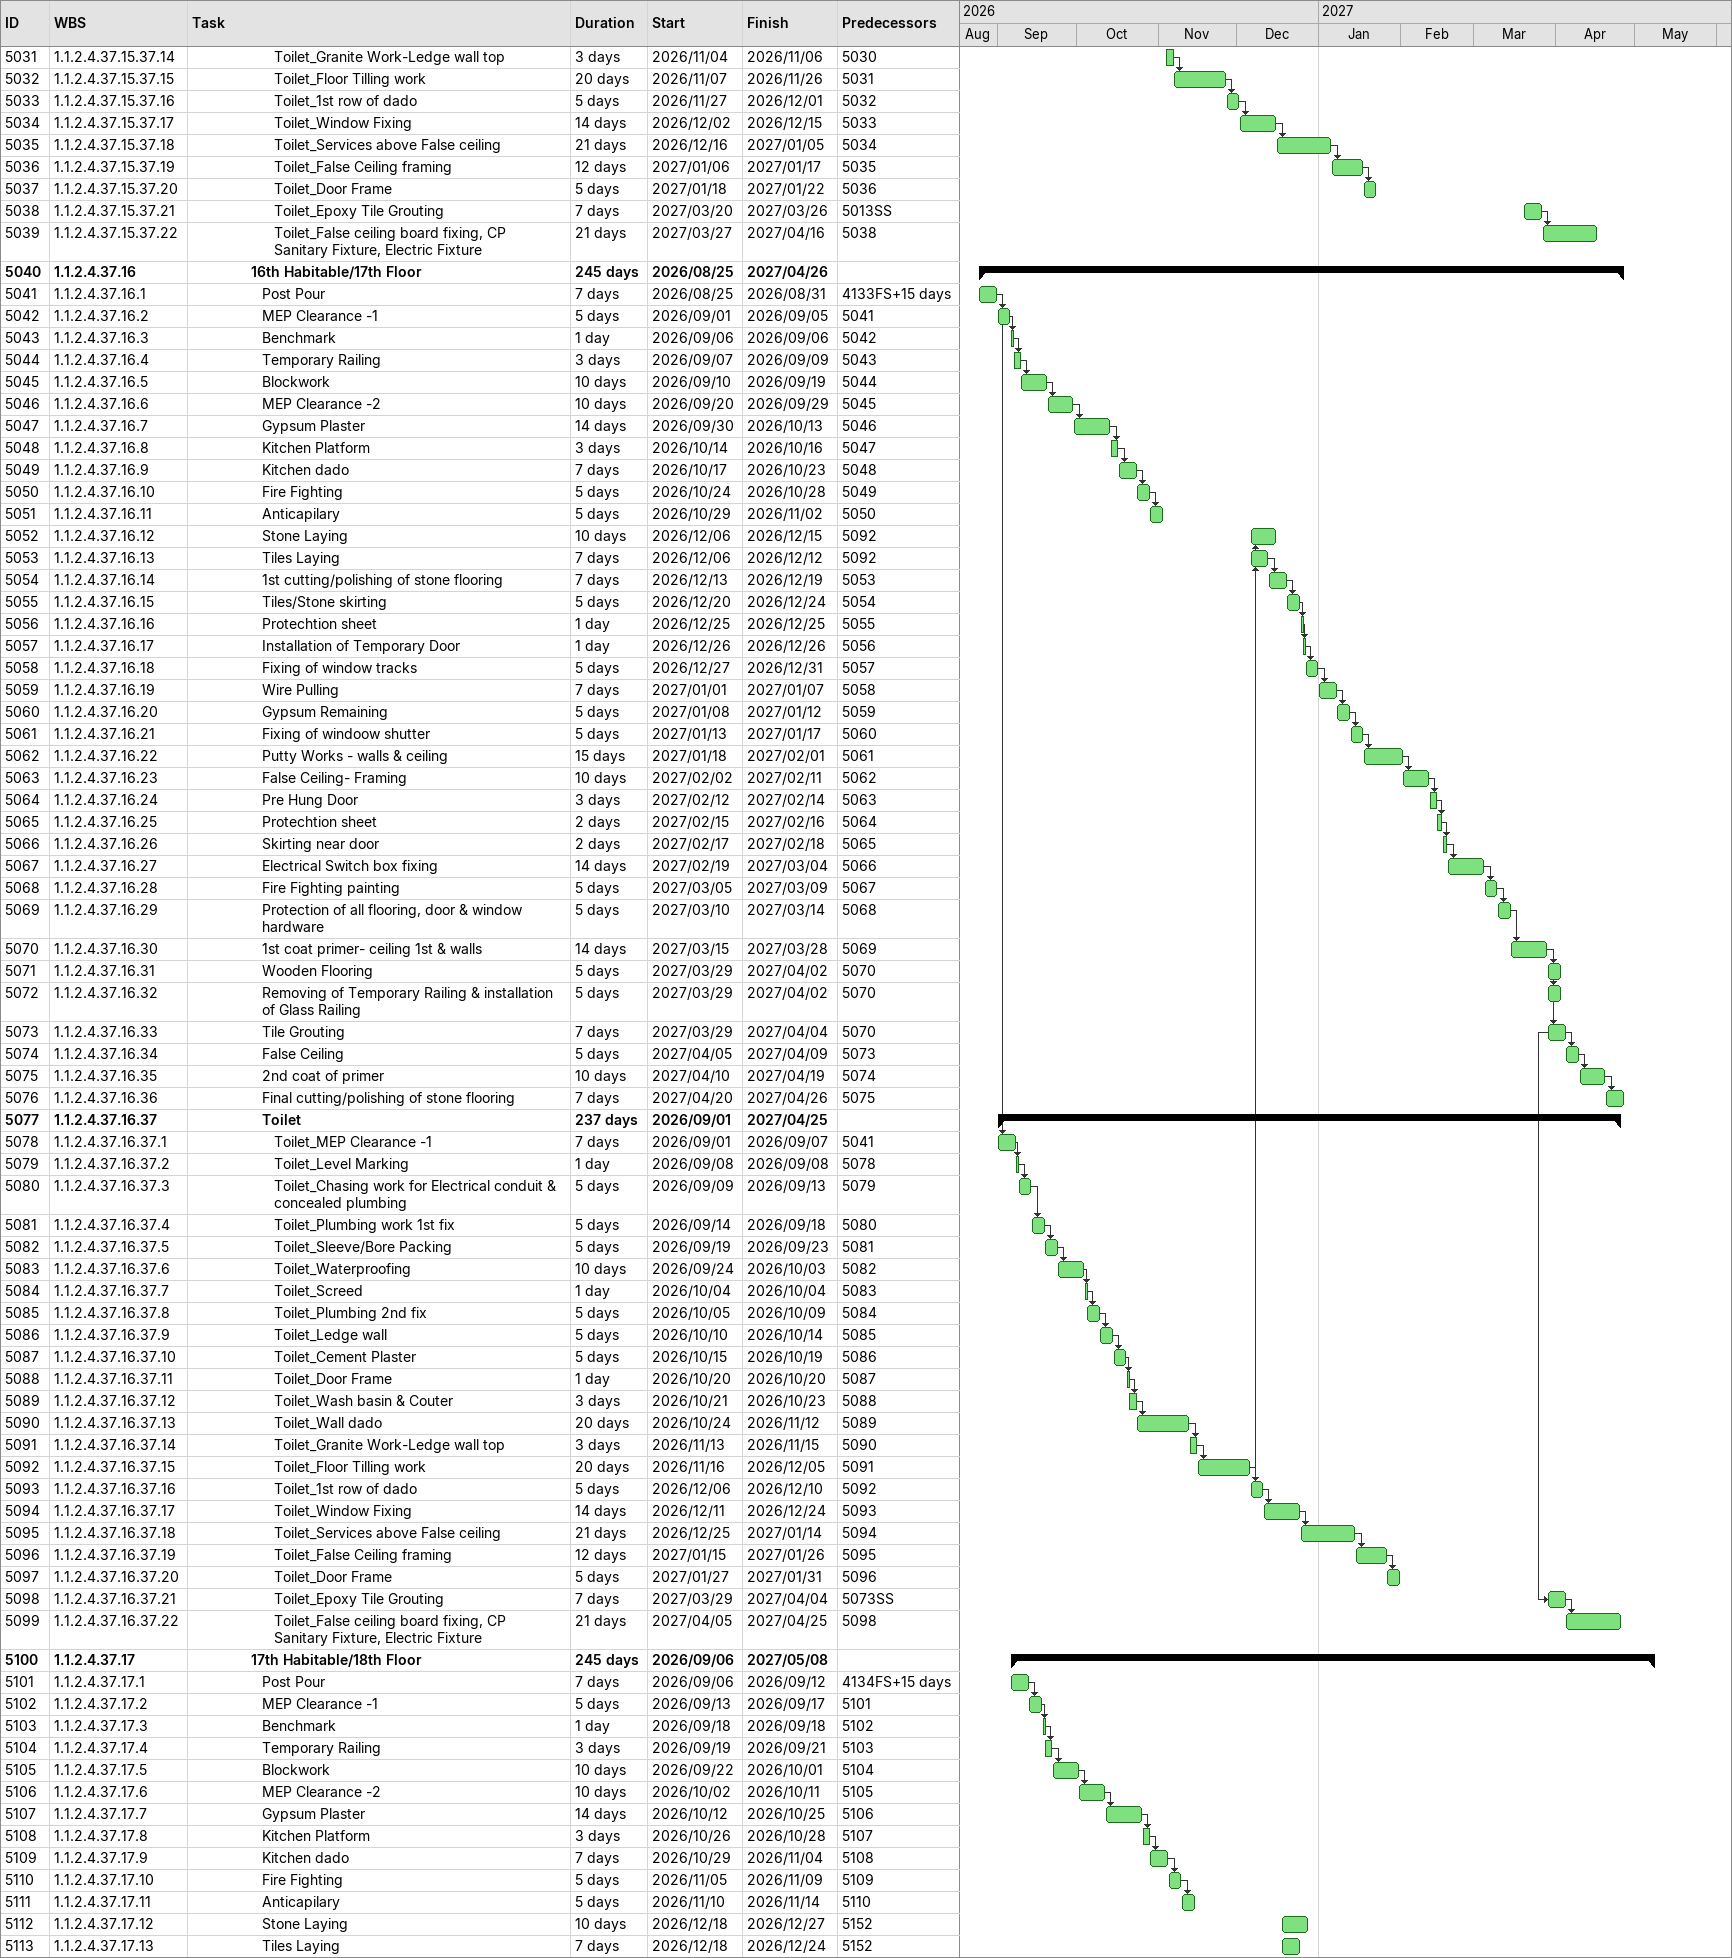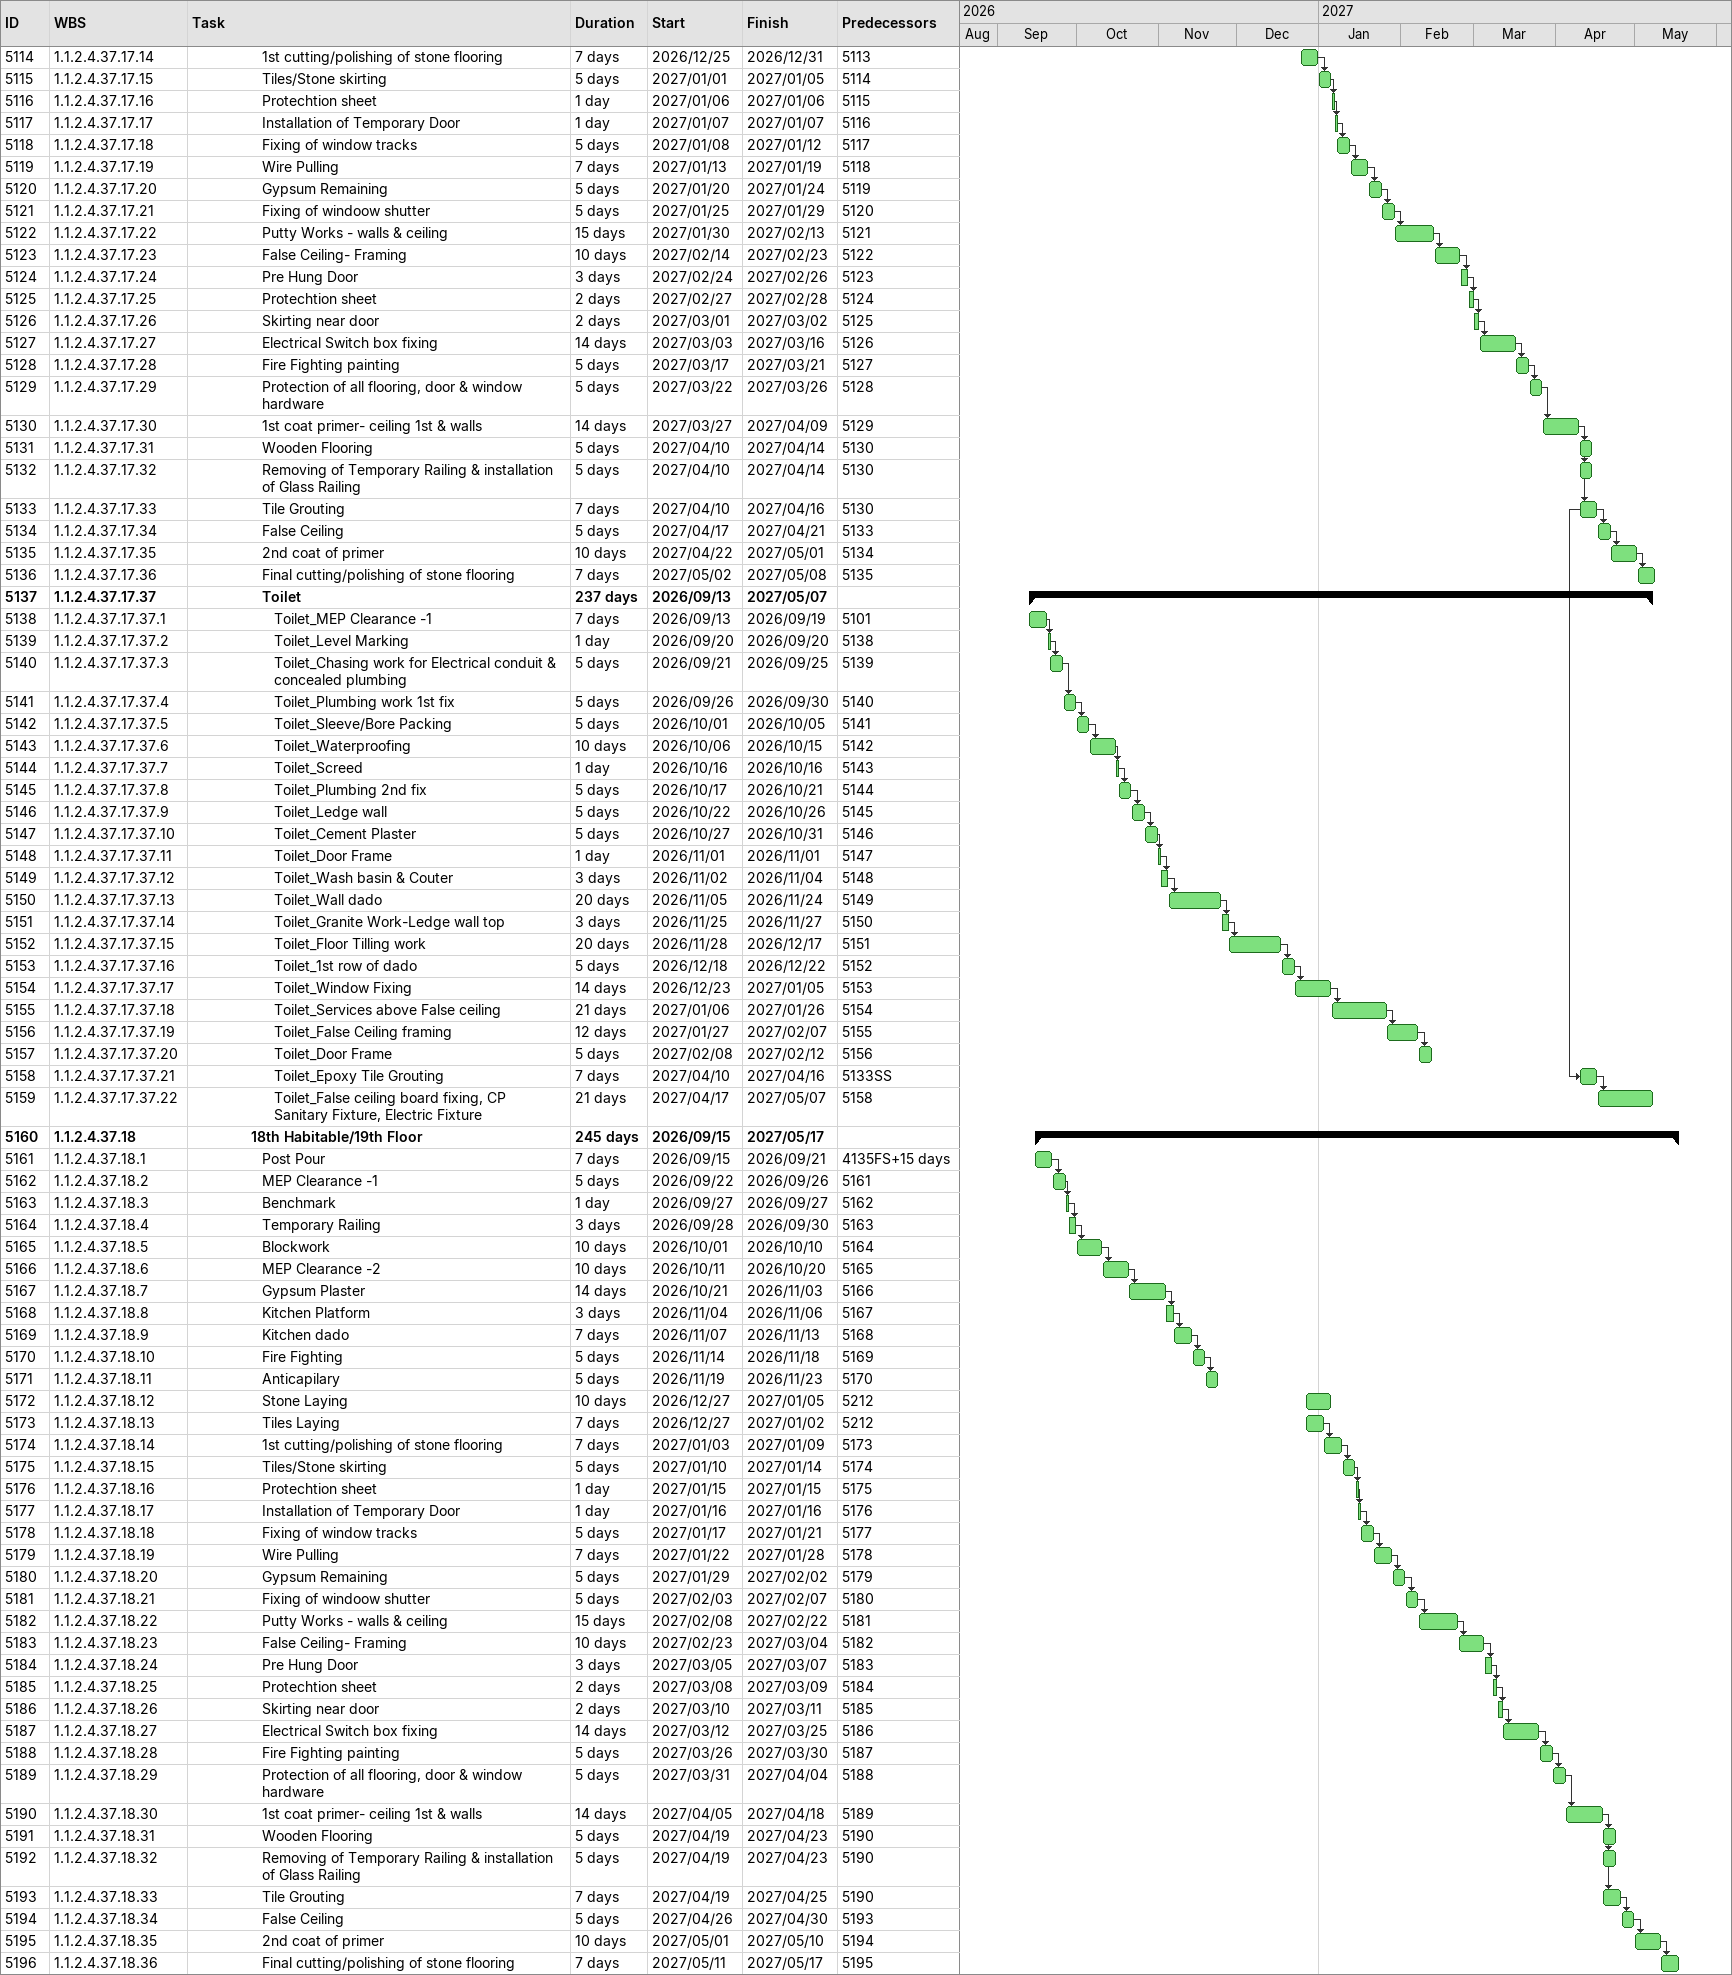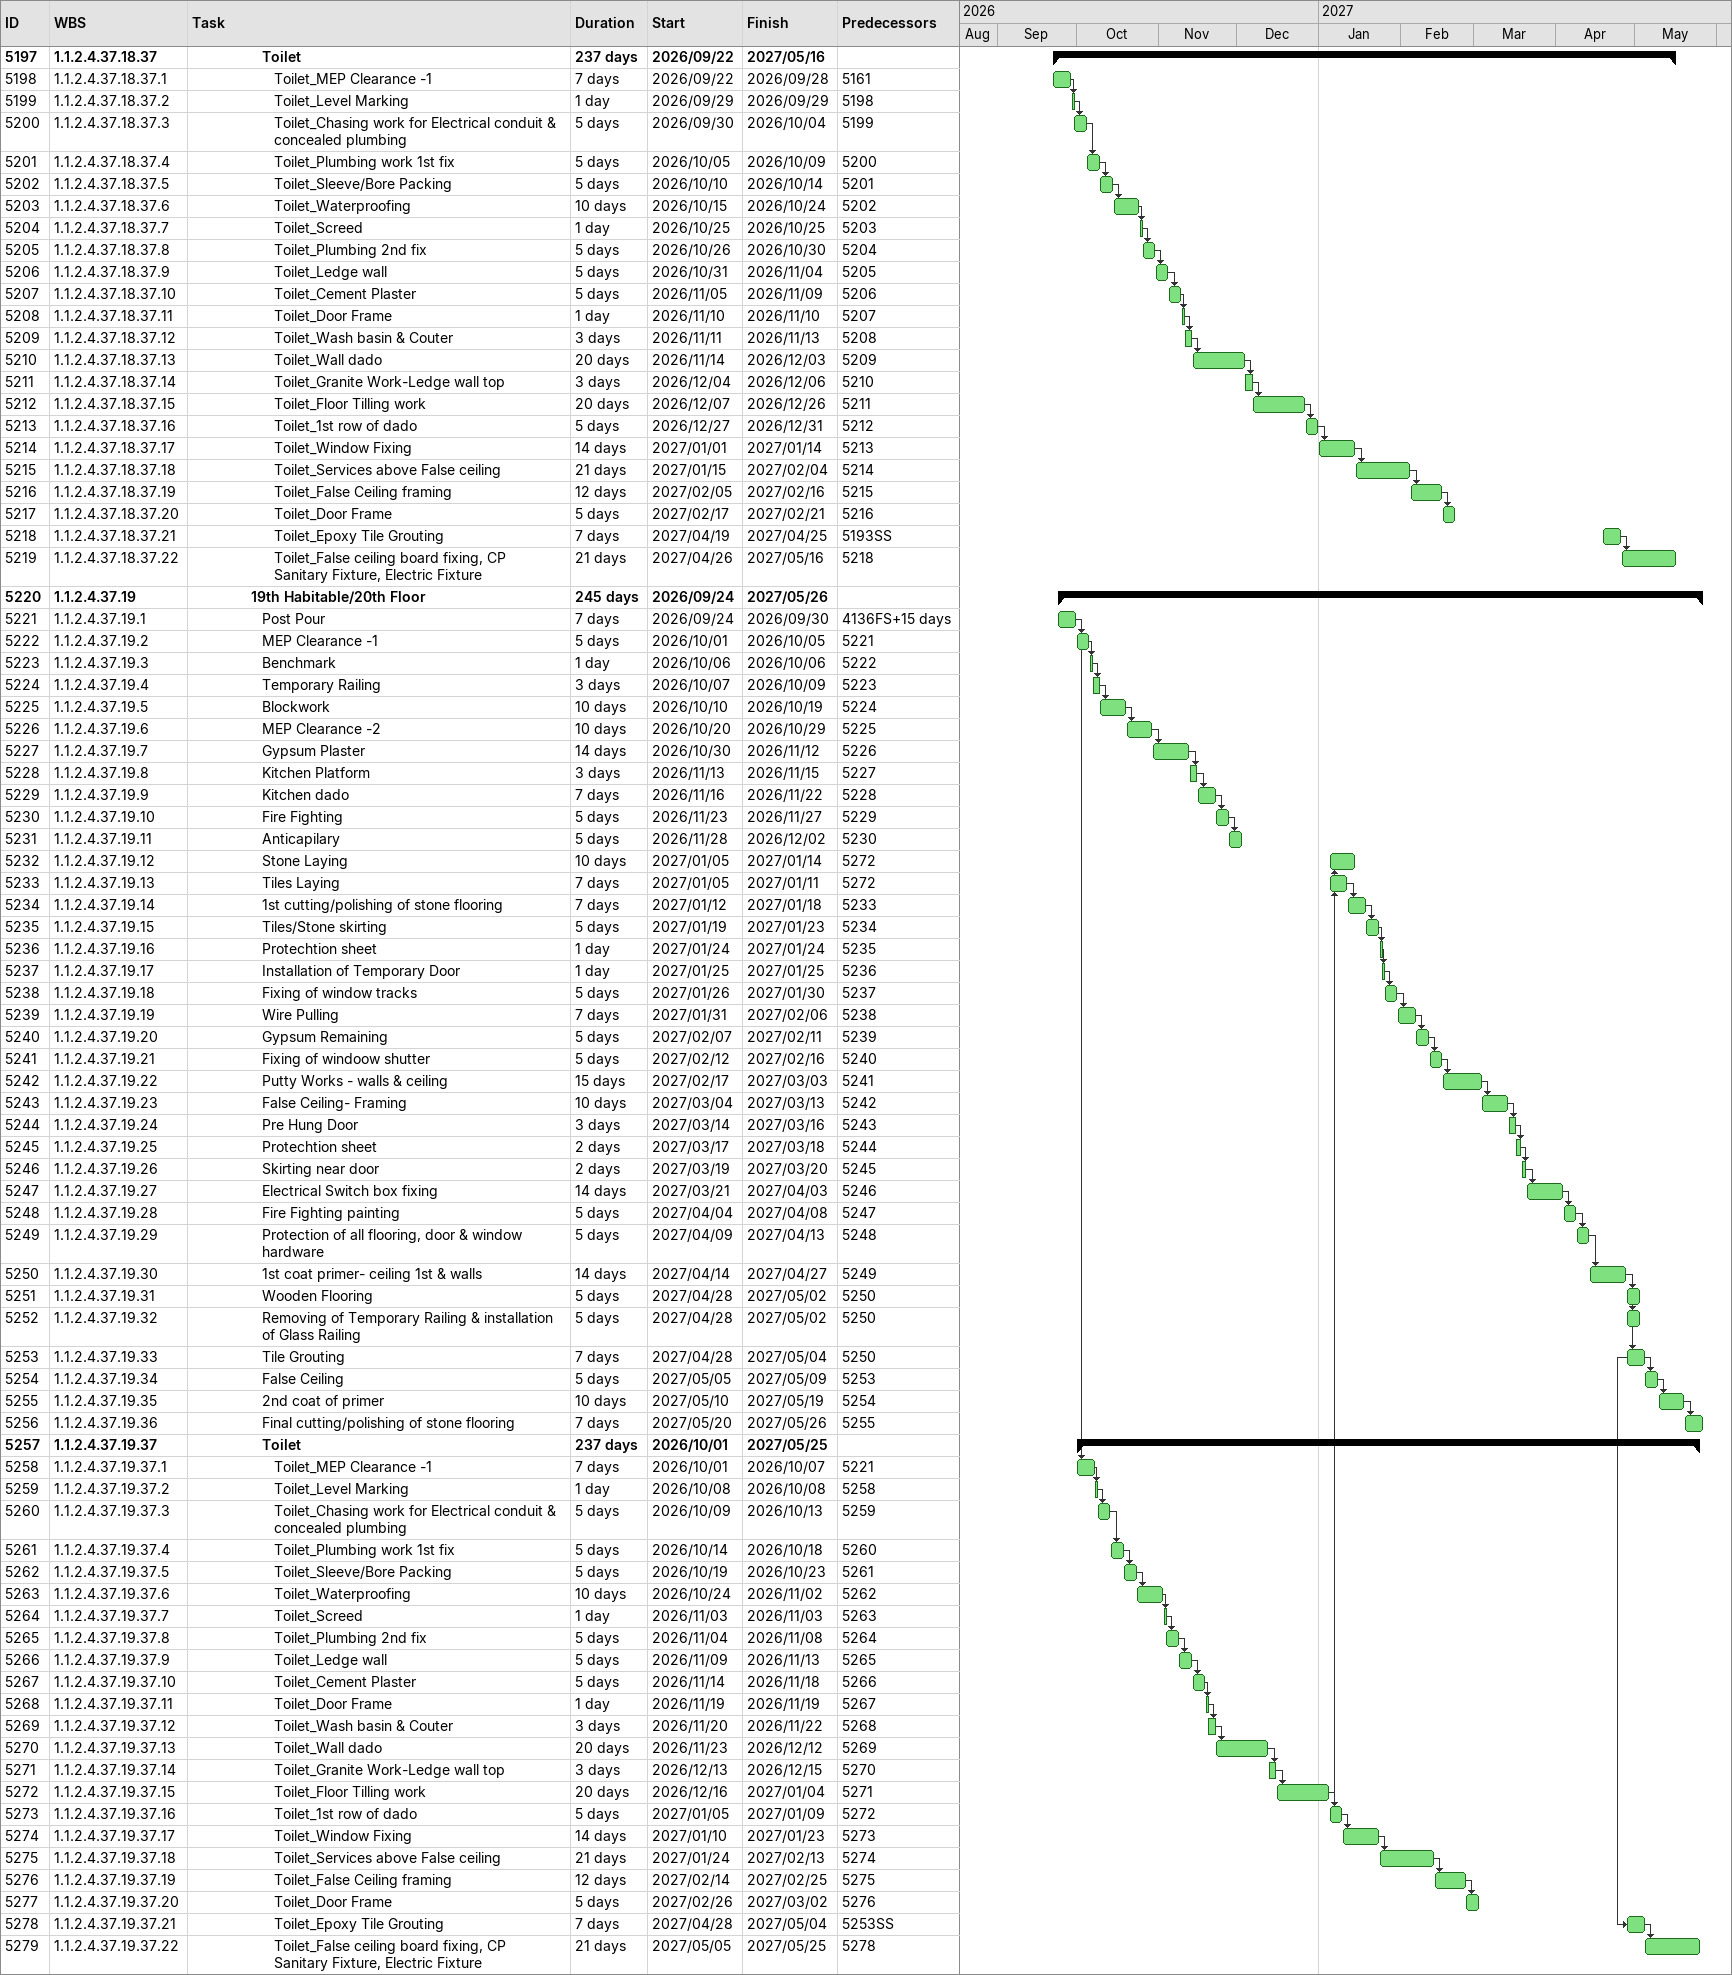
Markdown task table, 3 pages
| ID | WBS | Task | Duration | Start | Finish | Predecessors |
|---|---|---|---|---|---|---|
| 5031 | 1.1.2.4.37.15.37.14 | Toilet_Granite Work-Ledge wall top | 3d | 2026-11-04 | 2026-11-06 | 5030 |
| 5032 | 1.1.2.4.37.15.37.15 | Toilet_Floor Tilling work | 20d | 2026-11-07 | 2026-11-26 | 5031 |
| 5033 | 1.1.2.4.37.15.37.16 | Toilet_1st row of dado | 5d | 2026-11-27 | 2026-12-01 | 5032 |
| 5034 | 1.1.2.4.37.15.37.17 | Toilet_Window Fixing | 14d | 2026-12-02 | 2026-12-15 | 5033 |
| 5035 | 1.1.2.4.37.15.37.18 | Toilet_Services above False ceiling | 21d | 2026-12-16 | 2027-01-05 | 5034 |
| 5036 | 1.1.2.4.37.15.37.19 | Toilet_False Ceiling framing | 12d | 2027-01-06 | 2027-01-17 | 5035 |
| 5037 | 1.1.2.4.37.15.37.20 | Toilet_Door Frame | 5d | 2027-01-18 | 2027-01-22 | 5036 |
| 5038 | 1.1.2.4.37.15.37.21 | Toilet_Epoxy Tile Grouting | 7d | 2027-03-20 | 2027-03-26 | 5013SS |
| 5039 | 1.1.2.4.37.15.37.22 | Toilet_False ceiling board fixing, CP Sanitary Fixture, Electric Fixture | 21d | 2027-03-27 | 2027-04-16 | 5038 |
| 5040 | 1.1.2.4.37.16 | **16th Habitable/17th Floor** | 245d | 2026-08-25 | 2027-04-26 |  |
| 5041 | 1.1.2.4.37.16.1 | Post Pour | 7d | 2026-08-25 | 2026-08-31 | 4133FS+15d |
| 5042 | 1.1.2.4.37.16.2 | MEP Clearance -1 | 5d | 2026-09-01 | 2026-09-05 | 5041 |
| 5043 | 1.1.2.4.37.16.3 | Benchmark | 1d | 2026-09-06 | 2026-09-06 | 5042 |
| 5044 | 1.1.2.4.37.16.4 | Temporary Railing | 3d | 2026-09-07 | 2026-09-09 | 5043 |
| 5045 | 1.1.2.4.37.16.5 | Blockwork | 10d | 2026-09-10 | 2026-09-19 | 5044 |
| 5046 | 1.1.2.4.37.16.6 | MEP Clearance -2 | 10d | 2026-09-20 | 2026-09-29 | 5045 |
| 5047 | 1.1.2.4.37.16.7 | Gypsum Plaster | 14d | 2026-09-30 | 2026-10-13 | 5046 |
| 5048 | 1.1.2.4.37.16.8 | Kitchen Platform | 3d | 2026-10-14 | 2026-10-16 | 5047 |
| 5049 | 1.1.2.4.37.16.9 | Kitchen dado | 7d | 2026-10-17 | 2026-10-23 | 5048 |
| 5050 | 1.1.2.4.37.16.10 | Fire Fighting | 5d | 2026-10-24 | 2026-10-28 | 5049 |
| 5051 | 1.1.2.4.37.16.11 | Anticapilary | 5d | 2026-10-29 | 2026-11-02 | 5050 |
| 5052 | 1.1.2.4.37.16.12 | Stone Laying | 10d | 2026-12-06 | 2026-12-15 | 5092 |
| 5053 | 1.1.2.4.37.16.13 | Tiles Laying | 7d | 2026-12-06 | 2026-12-12 | 5092 |
| 5054 | 1.1.2.4.37.16.14 | 1st cutting/polishing of stone flooring | 7d | 2026-12-13 | 2026-12-19 | 5053 |
| 5055 | 1.1.2.4.37.16.15 | Tiles/Stone skirting | 5d | 2026-12-20 | 2026-12-24 | 5054 |
| 5056 | 1.1.2.4.37.16.16 | Protechtion sheet | 1d | 2026-12-25 | 2026-12-25 | 5055 |
| 5057 | 1.1.2.4.37.16.17 | Installation of Temporary Door | 1d | 2026-12-26 | 2026-12-26 | 5056 |
| 5058 | 1.1.2.4.37.16.18 | Fixing of window tracks | 5d | 2026-12-27 | 2026-12-31 | 5057 |
| 5059 | 1.1.2.4.37.16.19 | Wire Pulling | 7d | 2027-01-01 | 2027-01-07 | 5058 |
| 5060 | 1.1.2.4.37.16.20 | Gypsum Remaining | 5d | 2027-01-08 | 2027-01-12 | 5059 |
| 5061 | 1.1.2.4.37.16.21 | Fixing of windoow shutter | 5d | 2027-01-13 | 2027-01-17 | 5060 |
| 5062 | 1.1.2.4.37.16.22 | Putty Works - walls & ceiling | 15d | 2027-01-18 | 2027-02-01 | 5061 |
| 5063 | 1.1.2.4.37.16.23 | False Ceiling- Framing | 10d | 2027-02-02 | 2027-02-11 | 5062 |
| 5064 | 1.1.2.4.37.16.24 | Pre Hung Door | 3d | 2027-02-12 | 2027-02-14 | 5063 |
| 5065 | 1.1.2.4.37.16.25 | Protechtion sheet | 2d | 2027-02-15 | 2027-02-16 | 5064 |
| 5066 | 1.1.2.4.37.16.26 | Skirting near door | 2d | 2027-02-17 | 2027-02-18 | 5065 |
| 5067 | 1.1.2.4.37.16.27 | Electrical Switch box fixing | 14d | 2027-02-19 | 2027-03-04 | 5066 |
| 5068 | 1.1.2.4.37.16.28 | Fire Fighting painting | 5d | 2027-03-05 | 2027-03-09 | 5067 |
| 5069 | 1.1.2.4.37.16.29 | Protection of all flooring, door & window hardware | 5d | 2027-03-10 | 2027-03-14 | 5068 |
| 5070 | 1.1.2.4.37.16.30 | 1st coat primer- ceiling 1st & walls | 14d | 2027-03-15 | 2027-03-28 | 5069 |
| 5071 | 1.1.2.4.37.16.31 | Wooden Flooring | 5d | 2027-03-29 | 2027-04-02 | 5070 |
| 5072 | 1.1.2.4.37.16.32 | Removing of Temporary Railing & installation of Glass Railing | 5d | 2027-03-29 | 2027-04-02 | 5070 |
| 5073 | 1.1.2.4.37.16.33 | Tile Grouting | 7d | 2027-03-29 | 2027-04-04 | 5070 |
| 5074 | 1.1.2.4.37.16.34 | False Ceiling | 5d | 2027-04-05 | 2027-04-09 | 5073 |
| 5075 | 1.1.2.4.37.16.35 | 2nd coat of primer | 10d | 2027-04-10 | 2027-04-19 | 5074 |
| 5076 | 1.1.2.4.37.16.36 | Final cutting/polishing of stone flooring | 7d | 2027-04-20 | 2027-04-26 | 5075 |
| 5077 | 1.1.2.4.37.16.37 | **Toilet** | 237d | 2026-09-01 | 2027-04-25 |  |
| 5078 | 1.1.2.4.37.16.37.1 | Toilet_MEP Clearance -1 | 7d | 2026-09-01 | 2026-09-07 | 5041 |
| 5079 | 1.1.2.4.37.16.37.2 | Toilet_Level Marking | 1d | 2026-09-08 | 2026-09-08 | 5078 |
| 5080 | 1.1.2.4.37.16.37.3 | Toilet_Chasing work for Electrical conduit & concealed plumbing | 5d | 2026-09-09 | 2026-09-13 | 5079 |
| 5081 | 1.1.2.4.37.16.37.4 | Toilet_Plumbing work 1st fix | 5d | 2026-09-14 | 2026-09-18 | 5080 |
| 5082 | 1.1.2.4.37.16.37.5 | Toilet_Sleeve/Bore Packing | 5d | 2026-09-19 | 2026-09-23 | 5081 |
| 5083 | 1.1.2.4.37.16.37.6 | Toilet_Waterproofing | 10d | 2026-09-24 | 2026-10-03 | 5082 |
| 5084 | 1.1.2.4.37.16.37.7 | Toilet_Screed | 1d | 2026-10-04 | 2026-10-04 | 5083 |
| 5085 | 1.1.2.4.37.16.37.8 | Toilet_Plumbing 2nd fix | 5d | 2026-10-05 | 2026-10-09 | 5084 |
| 5086 | 1.1.2.4.37.16.37.9 | Toilet_Ledge wall | 5d | 2026-10-10 | 2026-10-14 | 5085 |
| 5087 | 1.1.2.4.37.16.37.10 | Toilet_Cement Plaster | 5d | 2026-10-15 | 2026-10-19 | 5086 |
| 5088 | 1.1.2.4.37.16.37.11 | Toilet_Door Frame | 1d | 2026-10-20 | 2026-10-20 | 5087 |
| 5089 | 1.1.2.4.37.16.37.12 | Toilet_Wash basin & Couter | 3d | 2026-10-21 | 2026-10-23 | 5088 |
| 5090 | 1.1.2.4.37.16.37.13 | Toilet_Wall dado | 20d | 2026-10-24 | 2026-11-12 | 5089 |
| 5091 | 1.1.2.4.37.16.37.14 | Toilet_Granite Work-Ledge wall top | 3d | 2026-11-13 | 2026-11-15 | 5090 |
| 5092 | 1.1.2.4.37.16.37.15 | Toilet_Floor Tilling work | 20d | 2026-11-16 | 2026-12-05 | 5091 |
| 5093 | 1.1.2.4.37.16.37.16 | Toilet_1st row of dado | 5d | 2026-12-06 | 2026-12-10 | 5092 |
| 5094 | 1.1.2.4.37.16.37.17 | Toilet_Window Fixing | 14d | 2026-12-11 | 2026-12-24 | 5093 |
| 5095 | 1.1.2.4.37.16.37.18 | Toilet_Services above False ceiling | 21d | 2026-12-25 | 2027-01-14 | 5094 |
| 5096 | 1.1.2.4.37.16.37.19 | Toilet_False Ceiling framing | 12d | 2027-01-15 | 2027-01-26 | 5095 |
| 5097 | 1.1.2.4.37.16.37.20 | Toilet_Door Frame | 5d | 2027-01-27 | 2027-01-31 | 5096 |
| 5098 | 1.1.2.4.37.16.37.21 | Toilet_Epoxy Tile Grouting | 7d | 2027-03-29 | 2027-04-04 | 5073SS |
| 5099 | 1.1.2.4.37.16.37.22 | Toilet_False ceiling board fixing, CP Sanitary Fixture, Electric Fixture | 21d | 2027-04-05 | 2027-04-25 | 5098 |
| 5100 | 1.1.2.4.37.17 | **17th Habitable/18th Floor** | 245d | 2026-09-06 | 2027-05-08 |  |
| 5101 | 1.1.2.4.37.17.1 | Post Pour | 7d | 2026-09-06 | 2026-09-12 | 4134FS+15d |
| 5102 | 1.1.2.4.37.17.2 | MEP Clearance -1 | 5d | 2026-09-13 | 2026-09-17 | 5101 |
| 5103 | 1.1.2.4.37.17.3 | Benchmark | 1d | 2026-09-18 | 2026-09-18 | 5102 |
| 5104 | 1.1.2.4.37.17.4 | Temporary Railing | 3d | 2026-09-19 | 2026-09-21 | 5103 |
| 5105 | 1.1.2.4.37.17.5 | Blockwork | 10d | 2026-09-22 | 2026-10-01 | 5104 |
| 5106 | 1.1.2.4.37.17.6 | MEP Clearance -2 | 10d | 2026-10-02 | 2026-10-11 | 5105 |
| 5107 | 1.1.2.4.37.17.7 | Gypsum Plaster | 14d | 2026-10-12 | 2026-10-25 | 5106 |
| 5108 | 1.1.2.4.37.17.8 | Kitchen Platform | 3d | 2026-10-26 | 2026-10-28 | 5107 |
| 5109 | 1.1.2.4.37.17.9 | Kitchen dado | 7d | 2026-10-29 | 2026-11-04 | 5108 |
| 5110 | 1.1.2.4.37.17.10 | Fire Fighting | 5d | 2026-11-05 | 2026-11-09 | 5109 |
| 5111 | 1.1.2.4.37.17.11 | Anticapilary | 5d | 2026-11-10 | 2026-11-14 | 5110 |
| 5112 | 1.1.2.4.37.17.12 | Stone Laying | 10d | 2026-12-18 | 2026-12-27 | 5152 |
| 5113 | 1.1.2.4.37.17.13 | Tiles Laying | 7d | 2026-12-18 | 2026-12-24 | 5152 |
| 5114 | 1.1.2.4.37.17.14 | 1st cutting/polishing of stone flooring | 7d | 2026-12-25 | 2026-12-31 | 5113 |
| 5115 | 1.1.2.4.37.17.15 | Tiles/Stone skirting | 5d | 2027-01-01 | 2027-01-05 | 5114 |
| 5116 | 1.1.2.4.37.17.16 | Protechtion sheet | 1d | 2027-01-06 | 2027-01-06 | 5115 |
| 5117 | 1.1.2.4.37.17.17 | Installation of Temporary Door | 1d | 2027-01-07 | 2027-01-07 | 5116 |
| 5118 | 1.1.2.4.37.17.18 | Fixing of window tracks | 5d | 2027-01-08 | 2027-01-12 | 5117 |
| 5119 | 1.1.2.4.37.17.19 | Wire Pulling | 7d | 2027-01-13 | 2027-01-19 | 5118 |
| 5120 | 1.1.2.4.37.17.20 | Gypsum Remaining | 5d | 2027-01-20 | 2027-01-24 | 5119 |
| 5121 | 1.1.2.4.37.17.21 | Fixing of windoow shutter | 5d | 2027-01-25 | 2027-01-29 | 5120 |
| 5122 | 1.1.2.4.37.17.22 | Putty Works - walls & ceiling | 15d | 2027-01-30 | 2027-02-13 | 5121 |
| 5123 | 1.1.2.4.37.17.23 | False Ceiling- Framing | 10d | 2027-02-14 | 2027-02-23 | 5122 |
| 5124 | 1.1.2.4.37.17.24 | Pre Hung Door | 3d | 2027-02-24 | 2027-02-26 | 5123 |
| 5125 | 1.1.2.4.37.17.25 | Protechtion sheet | 2d | 2027-02-27 | 2027-02-28 | 5124 |
| 5126 | 1.1.2.4.37.17.26 | Skirting near door | 2d | 2027-03-01 | 2027-03-02 | 5125 |
| 5127 | 1.1.2.4.37.17.27 | Electrical Switch box fixing | 14d | 2027-03-03 | 2027-03-16 | 5126 |
| 5128 | 1.1.2.4.37.17.28 | Fire Fighting painting | 5d | 2027-03-17 | 2027-03-21 | 5127 |
| 5129 | 1.1.2.4.37.17.29 | Protection of all flooring, door & window hardware | 5d | 2027-03-22 | 2027-03-26 | 5128 |
| 5130 | 1.1.2.4.37.17.30 | 1st coat primer- ceiling 1st & walls | 14d | 2027-03-27 | 2027-04-09 | 5129 |
| 5131 | 1.1.2.4.37.17.31 | Wooden Flooring | 5d | 2027-04-10 | 2027-04-14 | 5130 |
| 5132 | 1.1.2.4.37.17.32 | Removing of Temporary Railing & installation of Glass Railing | 5d | 2027-04-10 | 2027-04-14 | 5130 |
| 5133 | 1.1.2.4.37.17.33 | Tile Grouting | 7d | 2027-04-10 | 2027-04-16 | 5130 |
| 5134 | 1.1.2.4.37.17.34 | False Ceiling | 5d | 2027-04-17 | 2027-04-21 | 5133 |
| 5135 | 1.1.2.4.37.17.35 | 2nd coat of primer | 10d | 2027-04-22 | 2027-05-01 | 5134 |
| 5136 | 1.1.2.4.37.17.36 | Final cutting/polishing of stone flooring | 7d | 2027-05-02 | 2027-05-08 | 5135 |
| 5137 | 1.1.2.4.37.17.37 | **Toilet** | 237d | 2026-09-13 | 2027-05-07 |  |
| 5138 | 1.1.2.4.37.17.37.1 | Toilet_MEP Clearance -1 | 7d | 2026-09-13 | 2026-09-19 | 5101 |
| 5139 | 1.1.2.4.37.17.37.2 | Toilet_Level Marking | 1d | 2026-09-20 | 2026-09-20 | 5138 |
| 5140 | 1.1.2.4.37.17.37.3 | Toilet_Chasing work for Electrical conduit & concealed plumbing | 5d | 2026-09-21 | 2026-09-25 | 5139 |
| 5141 | 1.1.2.4.37.17.37.4 | Toilet_Plumbing work 1st fix | 5d | 2026-09-26 | 2026-09-30 | 5140 |
| 5142 | 1.1.2.4.37.17.37.5 | Toilet_Sleeve/Bore Packing | 5d | 2026-10-01 | 2026-10-05 | 5141 |
| 5143 | 1.1.2.4.37.17.37.6 | Toilet_Waterproofing | 10d | 2026-10-06 | 2026-10-15 | 5142 |
| 5144 | 1.1.2.4.37.17.37.7 | Toilet_Screed | 1d | 2026-10-16 | 2026-10-16 | 5143 |
| 5145 | 1.1.2.4.37.17.37.8 | Toilet_Plumbing 2nd fix | 5d | 2026-10-17 | 2026-10-21 | 5144 |
| 5146 | 1.1.2.4.37.17.37.9 | Toilet_Ledge wall | 5d | 2026-10-22 | 2026-10-26 | 5145 |
| 5147 | 1.1.2.4.37.17.37.10 | Toilet_Cement Plaster | 5d | 2026-10-27 | 2026-10-31 | 5146 |
| 5148 | 1.1.2.4.37.17.37.11 | Toilet_Door Frame | 1d | 2026-11-01 | 2026-11-01 | 5147 |
| 5149 | 1.1.2.4.37.17.37.12 | Toilet_Wash basin & Couter | 3d | 2026-11-02 | 2026-11-04 | 5148 |
| 5150 | 1.1.2.4.37.17.37.13 | Toilet_Wall dado | 20d | 2026-11-05 | 2026-11-24 | 5149 |
| 5151 | 1.1.2.4.37.17.37.14 | Toilet_Granite Work-Ledge wall top | 3d | 2026-11-25 | 2026-11-27 | 5150 |
| 5152 | 1.1.2.4.37.17.37.15 | Toilet_Floor Tilling work | 20d | 2026-11-28 | 2026-12-17 | 5151 |
| 5153 | 1.1.2.4.37.17.37.16 | Toilet_1st row of dado | 5d | 2026-12-18 | 2026-12-22 | 5152 |
| 5154 | 1.1.2.4.37.17.37.17 | Toilet_Window Fixing | 14d | 2026-12-23 | 2027-01-05 | 5153 |
| 5155 | 1.1.2.4.37.17.37.18 | Toilet_Services above False ceiling | 21d | 2027-01-06 | 2027-01-26 | 5154 |
| 5156 | 1.1.2.4.37.17.37.19 | Toilet_False Ceiling framing | 12d | 2027-01-27 | 2027-02-07 | 5155 |
| 5157 | 1.1.2.4.37.17.37.20 | Toilet_Door Frame | 5d | 2027-02-08 | 2027-02-12 | 5156 |
| 5158 | 1.1.2.4.37.17.37.21 | Toilet_Epoxy Tile Grouting | 7d | 2027-04-10 | 2027-04-16 | 5133SS |
| 5159 | 1.1.2.4.37.17.37.22 | Toilet_False ceiling board fixing, CP Sanitary Fixture, Electric Fixture | 21d | 2027-04-17 | 2027-05-07 | 5158 |
| 5160 | 1.1.2.4.37.18 | **18th Habitable/19th Floor** | 245d | 2026-09-15 | 2027-05-17 |  |
| 5161 | 1.1.2.4.37.18.1 | Post Pour | 7d | 2026-09-15 | 2026-09-21 | 4135FS+15d |
| 5162 | 1.1.2.4.37.18.2 | MEP Clearance -1 | 5d | 2026-09-22 | 2026-09-26 | 5161 |
| 5163 | 1.1.2.4.37.18.3 | Benchmark | 1d | 2026-09-27 | 2026-09-27 | 5162 |
| 5164 | 1.1.2.4.37.18.4 | Temporary Railing | 3d | 2026-09-28 | 2026-09-30 | 5163 |
| 5165 | 1.1.2.4.37.18.5 | Blockwork | 10d | 2026-10-01 | 2026-10-10 | 5164 |
| 5166 | 1.1.2.4.37.18.6 | MEP Clearance -2 | 10d | 2026-10-11 | 2026-10-20 | 5165 |
| 5167 | 1.1.2.4.37.18.7 | Gypsum Plaster | 14d | 2026-10-21 | 2026-11-03 | 5166 |
| 5168 | 1.1.2.4.37.18.8 | Kitchen Platform | 3d | 2026-11-04 | 2026-11-06 | 5167 |
| 5169 | 1.1.2.4.37.18.9 | Kitchen dado | 7d | 2026-11-07 | 2026-11-13 | 5168 |
| 5170 | 1.1.2.4.37.18.10 | Fire Fighting | 5d | 2026-11-14 | 2026-11-18 | 5169 |
| 5171 | 1.1.2.4.37.18.11 | Anticapilary | 5d | 2026-11-19 | 2026-11-23 | 5170 |
| 5172 | 1.1.2.4.37.18.12 | Stone Laying | 10d | 2026-12-27 | 2027-01-05 | 5212 |
| 5173 | 1.1.2.4.37.18.13 | Tiles Laying | 7d | 2026-12-27 | 2027-01-02 | 5212 |
| 5174 | 1.1.2.4.37.18.14 | 1st cutting/polishing of stone flooring | 7d | 2027-01-03 | 2027-01-09 | 5173 |
| 5175 | 1.1.2.4.37.18.15 | Tiles/Stone skirting | 5d | 2027-01-10 | 2027-01-14 | 5174 |
| 5176 | 1.1.2.4.37.18.16 | Protechtion sheet | 1d | 2027-01-15 | 2027-01-15 | 5175 |
| 5177 | 1.1.2.4.37.18.17 | Installation of Temporary Door | 1d | 2027-01-16 | 2027-01-16 | 5176 |
| 5178 | 1.1.2.4.37.18.18 | Fixing of window tracks | 5d | 2027-01-17 | 2027-01-21 | 5177 |
| 5179 | 1.1.2.4.37.18.19 | Wire Pulling | 7d | 2027-01-22 | 2027-01-28 | 5178 |
| 5180 | 1.1.2.4.37.18.20 | Gypsum Remaining | 5d | 2027-01-29 | 2027-02-02 | 5179 |
| 5181 | 1.1.2.4.37.18.21 | Fixing of windoow shutter | 5d | 2027-02-03 | 2027-02-07 | 5180 |
| 5182 | 1.1.2.4.37.18.22 | Putty Works - walls & ceiling | 15d | 2027-02-08 | 2027-02-22 | 5181 |
| 5183 | 1.1.2.4.37.18.23 | False Ceiling- Framing | 10d | 2027-02-23 | 2027-03-04 | 5182 |
| 5184 | 1.1.2.4.37.18.24 | Pre Hung Door | 3d | 2027-03-05 | 2027-03-07 | 5183 |
| 5185 | 1.1.2.4.37.18.25 | Protechtion sheet | 2d | 2027-03-08 | 2027-03-09 | 5184 |
| 5186 | 1.1.2.4.37.18.26 | Skirting near door | 2d | 2027-03-10 | 2027-03-11 | 5185 |
| 5187 | 1.1.2.4.37.18.27 | Electrical Switch box fixing | 14d | 2027-03-12 | 2027-03-25 | 5186 |
| 5188 | 1.1.2.4.37.18.28 | Fire Fighting painting | 5d | 2027-03-26 | 2027-03-30 | 5187 |
| 5189 | 1.1.2.4.37.18.29 | Protection of all flooring, door & window hardware | 5d | 2027-03-31 | 2027-04-04 | 5188 |
| 5190 | 1.1.2.4.37.18.30 | 1st coat primer- ceiling 1st & walls | 14d | 2027-04-05 | 2027-04-18 | 5189 |
| 5191 | 1.1.2.4.37.18.31 | Wooden Flooring | 5d | 2027-04-19 | 2027-04-23 | 5190 |
| 5192 | 1.1.2.4.37.18.32 | Removing of Temporary Railing & installation of Glass Railing | 5d | 2027-04-19 | 2027-04-23 | 5190 |
| 5193 | 1.1.2.4.37.18.33 | Tile Grouting | 7d | 2027-04-19 | 2027-04-25 | 5190 |
| 5194 | 1.1.2.4.37.18.34 | False Ceiling | 5d | 2027-04-26 | 2027-04-30 | 5193 |
| 5195 | 1.1.2.4.37.18.35 | 2nd coat of primer | 10d | 2027-05-01 | 2027-05-10 | 5194 |
| 5196 | 1.1.2.4.37.18.36 | Final cutting/polishing of stone flooring | 7d | 2027-05-11 | 2027-05-17 | 5195 |
| 5197 | 1.1.2.4.37.18.37 | **Toilet** | 237d | 2026-09-22 | 2027-05-16 |  |
| 5198 | 1.1.2.4.37.18.37.1 | Toilet_MEP Clearance -1 | 7d | 2026-09-22 | 2026-09-28 | 5161 |
| 5199 | 1.1.2.4.37.18.37.2 | Toilet_Level Marking | 1d | 2026-09-29 | 2026-09-29 | 5198 |
| 5200 | 1.1.2.4.37.18.37.3 | Toilet_Chasing work for Electrical conduit & concealed plumbing | 5d | 2026-09-30 | 2026-10-04 | 5199 |
| 5201 | 1.1.2.4.37.18.37.4 | Toilet_Plumbing work 1st fix | 5d | 2026-10-05 | 2026-10-09 | 5200 |
| 5202 | 1.1.2.4.37.18.37.5 | Toilet_Sleeve/Bore Packing | 5d | 2026-10-10 | 2026-10-14 | 5201 |
| 5203 | 1.1.2.4.37.18.37.6 | Toilet_Waterproofing | 10d | 2026-10-15 | 2026-10-24 | 5202 |
| 5204 | 1.1.2.4.37.18.37.7 | Toilet_Screed | 1d | 2026-10-25 | 2026-10-25 | 5203 |
| 5205 | 1.1.2.4.37.18.37.8 | Toilet_Plumbing 2nd fix | 5d | 2026-10-26 | 2026-10-30 | 5204 |
| 5206 | 1.1.2.4.37.18.37.9 | Toilet_Ledge wall | 5d | 2026-10-31 | 2026-11-04 | 5205 |
| 5207 | 1.1.2.4.37.18.37.10 | Toilet_Cement Plaster | 5d | 2026-11-05 | 2026-11-09 | 5206 |
| 5208 | 1.1.2.4.37.18.37.11 | Toilet_Door Frame | 1d | 2026-11-10 | 2026-11-10 | 5207 |
| 5209 | 1.1.2.4.37.18.37.12 | Toilet_Wash basin & Couter | 3d | 2026-11-11 | 2026-11-13 | 5208 |
| 5210 | 1.1.2.4.37.18.37.13 | Toilet_Wall dado | 20d | 2026-11-14 | 2026-12-03 | 5209 |
| 5211 | 1.1.2.4.37.18.37.14 | Toilet_Granite Work-Ledge wall top | 3d | 2026-12-04 | 2026-12-06 | 5210 |
| 5212 | 1.1.2.4.37.18.37.15 | Toilet_Floor Tilling work | 20d | 2026-12-07 | 2026-12-26 | 5211 |
| 5213 | 1.1.2.4.37.18.37.16 | Toilet_1st row of dado | 5d | 2026-12-27 | 2026-12-31 | 5212 |
| 5214 | 1.1.2.4.37.18.37.17 | Toilet_Window Fixing | 14d | 2027-01-01 | 2027-01-14 | 5213 |
| 5215 | 1.1.2.4.37.18.37.18 | Toilet_Services above False ceiling | 21d | 2027-01-15 | 2027-02-04 | 5214 |
| 5216 | 1.1.2.4.37.18.37.19 | Toilet_False Ceiling framing | 12d | 2027-02-05 | 2027-02-16 | 5215 |
| 5217 | 1.1.2.4.37.18.37.20 | Toilet_Door Frame | 5d | 2027-02-17 | 2027-02-21 | 5216 |
| 5218 | 1.1.2.4.37.18.37.21 | Toilet_Epoxy Tile Grouting | 7d | 2027-04-19 | 2027-04-25 | 5193SS |
| 5219 | 1.1.2.4.37.18.37.22 | Toilet_False ceiling board fixing, CP Sanitary Fixture, Electric Fixture | 21d | 2027-04-26 | 2027-05-16 | 5218 |
| 5220 | 1.1.2.4.37.19 | **19th Habitable/20th Floor** | 245d | 2026-09-24 | 2027-05-26 |  |
| 5221 | 1.1.2.4.37.19.1 | Post Pour | 7d | 2026-09-24 | 2026-09-30 | 4136FS+15d |
| 5222 | 1.1.2.4.37.19.2 | MEP Clearance -1 | 5d | 2026-10-01 | 2026-10-05 | 5221 |
| 5223 | 1.1.2.4.37.19.3 | Benchmark | 1d | 2026-10-06 | 2026-10-06 | 5222 |
| 5224 | 1.1.2.4.37.19.4 | Temporary Railing | 3d | 2026-10-07 | 2026-10-09 | 5223 |
| 5225 | 1.1.2.4.37.19.5 | Blockwork | 10d | 2026-10-10 | 2026-10-19 | 5224 |
| 5226 | 1.1.2.4.37.19.6 | MEP Clearance -2 | 10d | 2026-10-20 | 2026-10-29 | 5225 |
| 5227 | 1.1.2.4.37.19.7 | Gypsum Plaster | 14d | 2026-10-30 | 2026-11-12 | 5226 |
| 5228 | 1.1.2.4.37.19.8 | Kitchen Platform | 3d | 2026-11-13 | 2026-11-15 | 5227 |
| 5229 | 1.1.2.4.37.19.9 | Kitchen dado | 7d | 2026-11-16 | 2026-11-22 | 5228 |
| 5230 | 1.1.2.4.37.19.10 | Fire Fighting | 5d | 2026-11-23 | 2026-11-27 | 5229 |
| 5231 | 1.1.2.4.37.19.11 | Anticapilary | 5d | 2026-11-28 | 2026-12-02 | 5230 |
| 5232 | 1.1.2.4.37.19.12 | Stone Laying | 10d | 2027-01-05 | 2027-01-14 | 5272 |
| 5233 | 1.1.2.4.37.19.13 | Tiles Laying | 7d | 2027-01-05 | 2027-01-11 | 5272 |
| 5234 | 1.1.2.4.37.19.14 | 1st cutting/polishing of stone flooring | 7d | 2027-01-12 | 2027-01-18 | 5233 |
| 5235 | 1.1.2.4.37.19.15 | Tiles/Stone skirting | 5d | 2027-01-19 | 2027-01-23 | 5234 |
| 5236 | 1.1.2.4.37.19.16 | Protechtion sheet | 1d | 2027-01-24 | 2027-01-24 | 5235 |
| 5237 | 1.1.2.4.37.19.17 | Installation of Temporary Door | 1d | 2027-01-25 | 2027-01-25 | 5236 |
| 5238 | 1.1.2.4.37.19.18 | Fixing of window tracks | 5d | 2027-01-26 | 2027-01-30 | 5237 |
| 5239 | 1.1.2.4.37.19.19 | Wire Pulling | 7d | 2027-01-31 | 2027-02-06 | 5238 |
| 5240 | 1.1.2.4.37.19.20 | Gypsum Remaining | 5d | 2027-02-07 | 2027-02-11 | 5239 |
| 5241 | 1.1.2.4.37.19.21 | Fixing of windoow shutter | 5d | 2027-02-12 | 2027-02-16 | 5240 |
| 5242 | 1.1.2.4.37.19.22 | Putty Works - walls & ceiling | 15d | 2027-02-17 | 2027-03-03 | 5241 |
| 5243 | 1.1.2.4.37.19.23 | False Ceiling- Framing | 10d | 2027-03-04 | 2027-03-13 | 5242 |
| 5244 | 1.1.2.4.37.19.24 | Pre Hung Door | 3d | 2027-03-14 | 2027-03-16 | 5243 |
| 5245 | 1.1.2.4.37.19.25 | Protechtion sheet | 2d | 2027-03-17 | 2027-03-18 | 5244 |
| 5246 | 1.1.2.4.37.19.26 | Skirting near door | 2d | 2027-03-19 | 2027-03-20 | 5245 |
| 5247 | 1.1.2.4.37.19.27 | Electrical Switch box fixing | 14d | 2027-03-21 | 2027-04-03 | 5246 |
| 5248 | 1.1.2.4.37.19.28 | Fire Fighting painting | 5d | 2027-04-04 | 2027-04-08 | 5247 |
| 5249 | 1.1.2.4.37.19.29 | Protection of all flooring, door & window hardware | 5d | 2027-04-09 | 2027-04-13 | 5248 |
| 5250 | 1.1.2.4.37.19.30 | 1st coat primer- ceiling 1st & walls | 14d | 2027-04-14 | 2027-04-27 | 5249 |
| 5251 | 1.1.2.4.37.19.31 | Wooden Flooring | 5d | 2027-04-28 | 2027-05-02 | 5250 |
| 5252 | 1.1.2.4.37.19.32 | Removing of Temporary Railing & installation of Glass Railing | 5d | 2027-04-28 | 2027-05-02 | 5250 |
| 5253 | 1.1.2.4.37.19.33 | Tile Grouting | 7d | 2027-04-28 | 2027-05-04 | 5250 |
| 5254 | 1.1.2.4.37.19.34 | False Ceiling | 5d | 2027-05-05 | 2027-05-09 | 5253 |
| 5255 | 1.1.2.4.37.19.35 | 2nd coat of primer | 10d | 2027-05-10 | 2027-05-19 | 5254 |
| 5256 | 1.1.2.4.37.19.36 | Final cutting/polishing of stone flooring | 7d | 2027-05-20 | 2027-05-26 | 5255 |
| 5257 | 1.1.2.4.37.19.37 | **Toilet** | 237d | 2026-10-01 | 2027-05-25 |  |
| 5258 | 1.1.2.4.37.19.37.1 | Toilet_MEP Clearance -1 | 7d | 2026-10-01 | 2026-10-07 | 5221 |
| 5259 | 1.1.2.4.37.19.37.2 | Toilet_Level Marking | 1d | 2026-10-08 | 2026-10-08 | 5258 |
| 5260 | 1.1.2.4.37.19.37.3 | Toilet_Chasing work for Electrical conduit & concealed plumbing | 5d | 2026-10-09 | 2026-10-13 | 5259 |
| 5261 | 1.1.2.4.37.19.37.4 | Toilet_Plumbing work 1st fix | 5d | 2026-10-14 | 2026-10-18 | 5260 |
| 5262 | 1.1.2.4.37.19.37.5 | Toilet_Sleeve/Bore Packing | 5d | 2026-10-19 | 2026-10-23 | 5261 |
| 5263 | 1.1.2.4.37.19.37.6 | Toilet_Waterproofing | 10d | 2026-10-24 | 2026-11-02 | 5262 |
| 5264 | 1.1.2.4.37.19.37.7 | Toilet_Screed | 1d | 2026-11-03 | 2026-11-03 | 5263 |
| 5265 | 1.1.2.4.37.19.37.8 | Toilet_Plumbing 2nd fix | 5d | 2026-11-04 | 2026-11-08 | 5264 |
| 5266 | 1.1.2.4.37.19.37.9 | Toilet_Ledge wall | 5d | 2026-11-09 | 2026-11-13 | 5265 |
| 5267 | 1.1.2.4.37.19.37.10 | Toilet_Cement Plaster | 5d | 2026-11-14 | 2026-11-18 | 5266 |
| 5268 | 1.1.2.4.37.19.37.11 | Toilet_Door Frame | 1d | 2026-11-19 | 2026-11-19 | 5267 |
| 5269 | 1.1.2.4.37.19.37.12 | Toilet_Wash basin & Couter | 3d | 2026-11-20 | 2026-11-22 | 5268 |
| 5270 | 1.1.2.4.37.19.37.13 | Toilet_Wall dado | 20d | 2026-11-23 | 2026-12-12 | 5269 |
| 5271 | 1.1.2.4.37.19.37.14 | Toilet_Granite Work-Ledge wall top | 3d | 2026-12-13 | 2026-12-15 | 5270 |
| 5272 | 1.1.2.4.37.19.37.15 | Toilet_Floor Tilling work | 20d | 2026-12-16 | 2027-01-04 | 5271 |
| 5273 | 1.1.2.4.37.19.37.16 | Toilet_1st row of dado | 5d | 2027-01-05 | 2027-01-09 | 5272 |
| 5274 | 1.1.2.4.37.19.37.17 | Toilet_Window Fixing | 14d | 2027-01-10 | 2027-01-23 | 5273 |
| 5275 | 1.1.2.4.37.19.37.18 | Toilet_Services above False ceiling | 21d | 2027-01-24 | 2027-02-13 | 5274 |
| 5276 | 1.1.2.4.37.19.37.19 | Toilet_False Ceiling framing | 12d | 2027-02-14 | 2027-02-25 | 5275 |
| 5277 | 1.1.2.4.37.19.37.20 | Toilet_Door Frame | 5d | 2027-02-26 | 2027-03-02 | 5276 |
| 5278 | 1.1.2.4.37.19.37.21 | Toilet_Epoxy Tile Grouting | 7d | 2027-04-28 | 2027-05-04 | 5253SS |
| 5279 | 1.1.2.4.37.19.37.22 | Toilet_False ceiling board fixing, CP Sanitary Fixture, Electric Fixture | 21d | 2027-05-05 | 2027-05-25 | 5278 |
